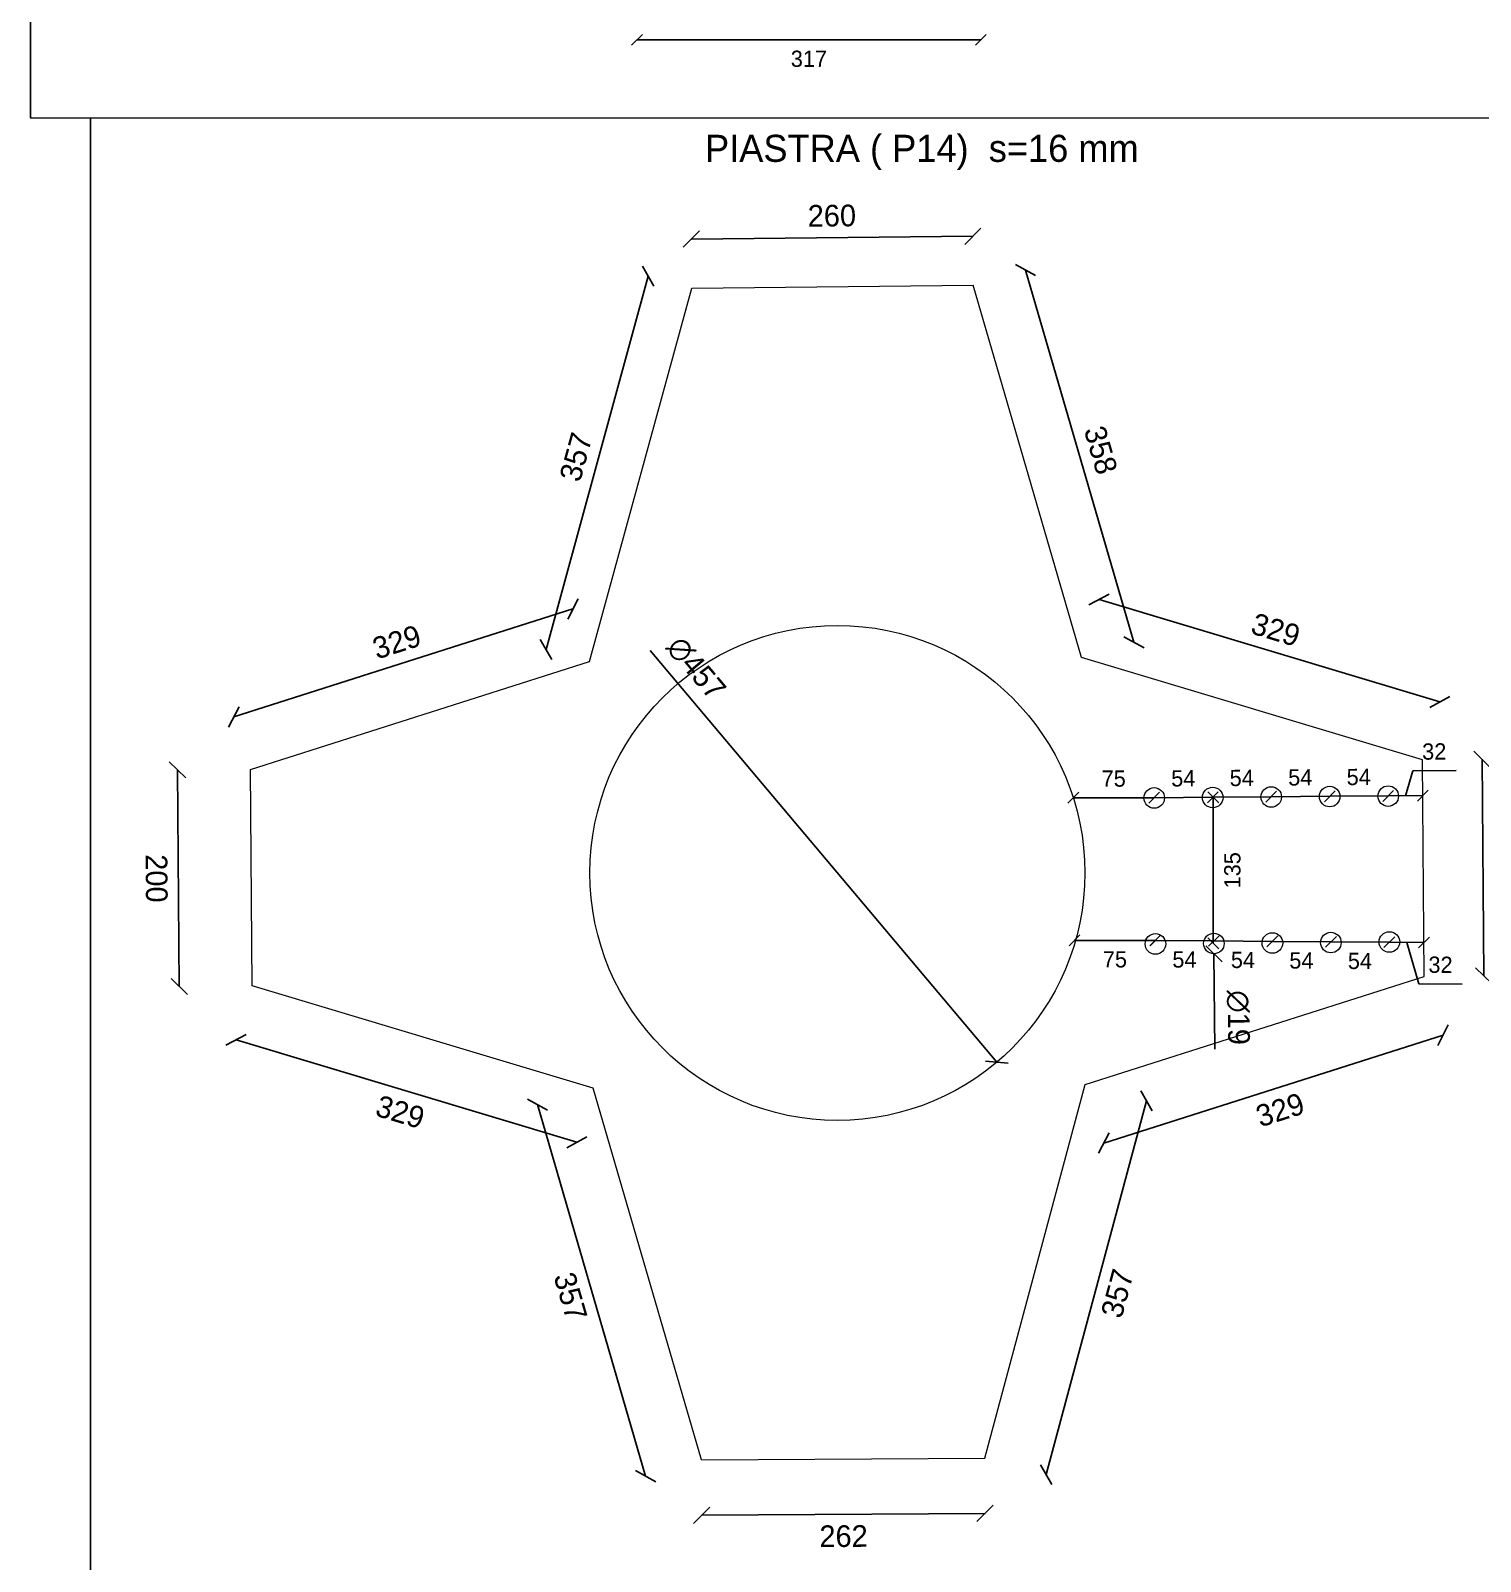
# Model space of a CAD drawing. Header units: millimetres. Extents: x -6949 to 549764, y -83146 to 127128.
# Drawn here: x 20436 to 21774, y -45628 to -44215 of the extents above; entities that cross this region are included whole.
import ezdxf

# ---------------------------------------------------------------- set-up
doc = ezdxf.new("R2010")
doc.units = ezdxf.units.MM
doc.layers.add('piastra', color=6, linetype='Continuous', lineweight=18)
doc.layers.add('quote', color=7, linetype='Continuous', lineweight=5, true_color=0x383838)
doc.styles.get("Standard").update_dxf_attribs({"font": ''})
doc.styles.get('Standard').set_extended_font_data('Bahnschrift Light')
doc.dimstyles.new('Q 1_10', dxfattribs={"dimtxt": 15, "dimasz": 10, "dimexe": 0.18, "dimexo": 0.0625, "dimgap": 10, "dimtad": 2, "dimdec": 0, "dimzin": 0, "dimdsep": 46, "dimtxsty": 'Standard', "dimblk": 'OBLIQUE', "dimcen": 0, "dimse1": 1, "dimse2": 1, "dimadec": 0, "dimazin": 0, "dimtfac": 1, "dimtdec": 0, "dimtofl": 0, "dimtmove": 1, "dimatfit": 3, "dimfxl": 1, "dimtolj": 1, "dimtzin": 0, "dimarcsym": 1})
doc.dimstyles.new('Q 1_15', dxfattribs={"dimtxt": 20, "dimasz": 15, "dimexe": 0.18, "dimexo": 0.0625, "dimgap": 10, "dimtad": 2, "dimdec": 0, "dimzin": 0, "dimdsep": 46, "dimtxsty": 'Standard', "dimblk": 'OBLIQUE', "dimcen": 0, "dimse1": 1, "dimse2": 1, "dimadec": 0, "dimazin": 0, "dimtfac": 1, "dimtdec": 0, "dimtofl": 0, "dimtmove": 1, "dimatfit": 3, "dimfxl": 1, "dimtolj": 1, "dimtzin": 0, "dimarcsym": 1})

# ---------------------------------------------------------------- blocks, each defined once
blk = doc.blocks.new('_Oblique')
at = {"color": 0, "linetype": 'ByBlock', "lineweight": -2}
blk.add_line((-0.5, -0.5), (0.5, 0.5), dxfattribs=at)
blk = doc.blocks.new('*D694')
at = {"layer": 'Defpoints', "color": 0, "transparency": 16777216}
for p in [(20571.6, -44897.5), (20639, -44897), (20640.6, -45097)]:
    blk.add_point(p, dxfattribs=at)
at = {"layer": 'quote', "color": 0, "lineweight": -2, "transparency": 16777216}
blk.add_line((20573.2, -45097.5), (20571.6, -44897.5), dxfattribs=at)
at = {"layer": 'quote', "color": 0, "lineweight": -2, "transparency": 16777216, "xscale": 15, "yscale": 15, "zscale": 15}
for p, rotation in [((20571.6, -44897.5), 90.46427835472139), ((20573.2, -45097.5), 270.4642783547214)]:
    blk.add_blockref('_Oblique', p, dxfattribs=dict(at, rotation=rotation))
at = {"layer": 'quote', "color": 0, "transparency": 16777216, "insert": (20552.2, -44997.7), "char_height": 20, "attachment_point": 5, "rotation": 270.4643}
blk.add_mtext('\\A1;200', dxfattribs=at)
blk = doc.blocks.new('*D695')
at = {"layer": 'Defpoints', "color": 0, "transparency": 16777216}
for p in [(20640.6, -45097), (20955.3, -45191.5), (20940.3, -45241.3)]:
    blk.add_point(p, dxfattribs=at)
at = {"layer": 'quote', "color": 0, "lineweight": -2, "transparency": 16777216}
blk.add_line((20625.7, -45146.7), (20940.3, -45241.3), dxfattribs=at)
at = {"layer": 'quote', "color": 0, "lineweight": -2, "transparency": 16777216, "xscale": 15, "yscale": 15, "zscale": 15}
for p, rotation in [((20625.7, -45146.7), 163.2691297456022), ((20940.3, -45241.3), 343.2691297456022)]:
    blk.add_blockref('_Oblique', p, dxfattribs=dict(at, rotation=rotation))
at = {"layer": 'quote', "color": 0, "transparency": 16777216, "insert": (20777.2, -45213.4), "char_height": 20, "attachment_point": 5, "rotation": 343.2691}
blk.add_mtext('\\A1;329', dxfattribs=at)
blk = doc.blocks.new('*D696')
at = {"layer": 'Defpoints', "color": 0, "transparency": 16777216}
for p in [(20955.3, -45191.5), (20903.9, -45206.5), (21055.2, -45534.6)]:
    blk.add_point(p, dxfattribs=at)
at = {"layer": 'quote', "color": 0, "lineweight": -2, "transparency": 16777216}
blk.add_line((21003.8, -45549.6), (20903.9, -45206.5), dxfattribs=at)
at = {"layer": 'quote', "color": 0, "lineweight": -2, "transparency": 16777216, "xscale": 15, "yscale": 15, "zscale": 15}
for p, rotation in [((20903.9, -45206.5), 106.2372253771086), ((21003.8, -45549.6), 286.2372253771085)]:
    blk.add_blockref('_Oblique', p, dxfattribs=dict(at, rotation=rotation))
at = {"layer": 'quote', "color": 0, "transparency": 16777216, "insert": (20934.4, -45383.7), "char_height": 20, "attachment_point": 5, "rotation": 286.2372}
blk.add_mtext('\\A1;357', dxfattribs=at)
blk = doc.blocks.new('*D697')
at = {"layer": 'Defpoints', "color": 0, "transparency": 16777216}
for p in [(20936.7, -44748.9), (20952.1, -44797.3), (20639, -44897)]:
    blk.add_point(p, dxfattribs=at)
at = {"layer": 'quote', "color": 0, "lineweight": -2, "transparency": 16777216}
blk.add_line((20623.6, -44848.6), (20936.7, -44748.9), dxfattribs=at)
at = {"layer": 'quote', "color": 0, "lineweight": -2, "transparency": 16777216, "xscale": 15, "yscale": 15, "zscale": 15}
for p, rotation in [((20936.7, -44748.9), 17.65942696396123), ((20623.6, -44848.6), 197.6594269639613)]:
    blk.add_blockref('_Oblique', p, dxfattribs=dict(at, rotation=rotation))
at = {"layer": 'quote', "color": 0, "transparency": 16777216, "insert": (20774, -44779.5), "char_height": 20, "attachment_point": 5, "rotation": 17.6594}
blk.add_mtext('\\A1;329', dxfattribs=at)
blk = doc.blocks.new('*D698')
at = {"layer": 'Defpoints', "color": 0, "transparency": 16777216}
for p in [(21006.2, -44441.6), (21046.4, -44452.6), (20952.1, -44797.3)]:
    blk.add_point(p, dxfattribs=at)
at = {"layer": 'quote', "color": 0, "lineweight": -2, "transparency": 16777216}
blk.add_line((20911.8, -44786.3), (21006.2, -44441.6), dxfattribs=at)
at = {"layer": 'quote', "color": 0, "lineweight": -2, "transparency": 16777216, "xscale": 15, "yscale": 15, "zscale": 15}
for p, rotation in [((21006.2, -44441.6), 74.69133133245218), ((20911.8, -44786.3), 254.6913313324522)]:
    blk.add_blockref('_Oblique', p, dxfattribs=dict(at, rotation=rotation))
at = {"layer": 'quote', "color": 0, "transparency": 16777216, "insert": (20939.5, -44608.6), "char_height": 20, "attachment_point": 5, "rotation": 74.6913}
blk.add_mtext('\\A1;357', dxfattribs=at)
blk = doc.blocks.new('*D699')
at = {"layer": 'Defpoints', "color": 0, "transparency": 16777216}
for p in [(21055.2, -45534.6), (21316.8, -45532.9), (21317.1, -45584)]:
    blk.add_point(p, dxfattribs=at)
at = {"layer": 'quote', "color": 0, "lineweight": -2, "transparency": 16777216}
blk.add_line((21055.5, -45585.7), (21317.1, -45584), dxfattribs=at)
at = {"layer": 'quote', "color": 0, "lineweight": -2, "transparency": 16777216, "xscale": 15, "yscale": 15, "zscale": 15}
for p, rotation in [((21055.5, -45585.7), 180.366459730976), ((21317.1, -45584), 0.3664597309760135)]:
    blk.add_blockref('_Oblique', p, dxfattribs=dict(at, rotation=rotation))
at = {"layer": 'quote', "color": 0, "transparency": 16777216, "insert": (21186.5, -45605.1), "char_height": 20, "attachment_point": 5, "rotation": 0.3665}
blk.add_mtext('\\A1;262', dxfattribs=at)
blk = doc.blocks.new('*D700')
at = {"layer": 'Defpoints', "color": 0, "transparency": 16777216}
for p in [(21305.9, -44404.8), (21306.3, -44450.1), (21046.4, -44452.6)]:
    blk.add_point(p, dxfattribs=at)
at = {"layer": 'quote', "color": 0, "lineweight": -2, "transparency": 16777216}
blk.add_line((21046, -44407.4), (21305.9, -44404.8), dxfattribs=at)
at = {"layer": 'quote', "color": 0, "lineweight": -2, "transparency": 16777216, "xscale": 15, "yscale": 15, "zscale": 15}
for p, rotation in [((21046, -44407.4), 180.5620969785864), ((21305.9, -44404.8), 0.5620969785863813)]:
    blk.add_blockref('_Oblique', p, dxfattribs=dict(at, rotation=rotation))
at = {"layer": 'quote', "color": 0, "transparency": 16777216, "insert": (21175.7, -44385.9), "char_height": 20, "attachment_point": 5, "rotation": 0.5621}
blk.add_mtext('\\A1;260', dxfattribs=at)
blk = doc.blocks.new('*D701')
at = {"layer": 'Defpoints', "color": 0, "transparency": 16777216}
for p in [(21409.5, -45187.9), (21466.2, -45203.1), (21316.8, -45532.9)]:
    blk.add_point(p, dxfattribs=at)
at = {"layer": 'quote', "color": 0, "lineweight": -2, "transparency": 16777216}
blk.add_line((21373.5, -45548.2), (21466.2, -45203.1), dxfattribs=at)
at = {"layer": 'quote', "color": 0, "lineweight": -2, "transparency": 16777216, "xscale": 15, "yscale": 15, "zscale": 15}
for p, rotation in [((21466.2, -45203.1), 74.95922927150006), ((21373.5, -45548.2), 254.9592292715001)]:
    blk.add_blockref('_Oblique', p, dxfattribs=dict(at, rotation=rotation))
at = {"layer": 'quote', "color": 0, "transparency": 16777216, "insert": (21439.3, -45380.9), "char_height": 20, "attachment_point": 5, "rotation": 74.9592}
blk.add_mtext('\\A1;357', dxfattribs=at)
blk = doc.blocks.new('*D702')
at = {"layer": 'Defpoints', "color": 0, "transparency": 16777216}
for p in [(21722.6, -45088.2), (21739.9, -45142.4), (21409.5, -45187.9)]:
    blk.add_point(p, dxfattribs=at)
at = {"layer": 'quote', "color": 0, "lineweight": -2, "transparency": 16777216}
blk.add_line((21426.8, -45242.1), (21739.9, -45142.4), dxfattribs=at)
at = {"layer": 'quote', "color": 0, "lineweight": -2, "transparency": 16777216, "xscale": 15, "yscale": 15, "zscale": 15}
for p, rotation in [((21739.9, -45142.4), 17.6594269639604), ((21426.8, -45242.1), 197.6594269639604)]:
    blk.add_blockref('_Oblique', p, dxfattribs=dict(at, rotation=rotation))
at = {"layer": 'quote', "color": 0, "transparency": 16777216, "insert": (21589.5, -45211.5), "char_height": 20, "attachment_point": 5, "rotation": 17.6594}
blk.add_mtext('\\A1;329', dxfattribs=at)
blk = doc.blocks.new('*D703')
at = {"layer": 'Defpoints', "color": 0, "transparency": 16777216}
for p in [(21721, -44888.2), (21775.9, -44887.7), (21722.6, -45088.2)]:
    blk.add_point(p, dxfattribs=at)
at = {"layer": 'quote', "color": 0, "lineweight": -2, "transparency": 16777216}
blk.add_line((21777.6, -45087.7), (21775.9, -44887.7), dxfattribs=at)
at = {"layer": 'quote', "color": 0, "lineweight": -2, "transparency": 16777216, "xscale": 15, "yscale": 15, "zscale": 15}
for p, rotation in [((21775.9, -44887.7), 90.46427835478065), ((21777.6, -45087.7), 270.4642783547806)]:
    blk.add_blockref('_Oblique', p, dxfattribs=dict(at, rotation=rotation))
at = {"layer": 'quote', "color": 0, "transparency": 16777216, "insert": (21797, -44987.6), "char_height": 20, "attachment_point": 5, "rotation": 270.4643}
blk.add_mtext('\\A1;200', dxfattribs=at)
blk = doc.blocks.new('*D704')
at = {"layer": 'Defpoints', "color": 0, "transparency": 16777216}
for p in [(21422.4, -44740.2), (21406.3, -44793.6), (21721, -44888.2)]:
    blk.add_point(p, dxfattribs=at)
at = {"layer": 'quote', "color": 0, "lineweight": -2, "transparency": 16777216}
blk.add_line((21737, -44834.8), (21422.4, -44740.2), dxfattribs=at)
at = {"layer": 'quote', "color": 0, "lineweight": -2, "transparency": 16777216, "xscale": 15, "yscale": 15, "zscale": 15}
for p, rotation in [((21422.4, -44740.2), 163.269129745603), ((21737, -44834.8), 343.269129745603)]:
    blk.add_blockref('_Oblique', p, dxfattribs=dict(at, rotation=rotation))
at = {"layer": 'quote', "color": 0, "transparency": 16777216, "insert": (21585.5, -44768.2), "char_height": 20, "attachment_point": 5, "rotation": 343.2691}
blk.add_mtext('\\A1;329', dxfattribs=at)
blk = doc.blocks.new('*D705')
at = {"layer": 'Defpoints', "color": 0, "transparency": 16777216}
for p in [(21354.5, -44436), (21306.3, -44450.1), (21406.3, -44793.6)]:
    blk.add_point(p, dxfattribs=at)
at = {"layer": 'quote', "color": 0, "lineweight": -2, "transparency": 16777216}
blk.add_line((21454.6, -44779.6), (21354.5, -44436), dxfattribs=at)
at = {"layer": 'quote', "color": 0, "lineweight": -2, "transparency": 16777216, "xscale": 15, "yscale": 15, "zscale": 15}
for p, rotation in [((21354.5, -44436), 106.2372253770911), ((21454.6, -44779.6), 286.2372253770911)]:
    blk.add_blockref('_Oblique', p, dxfattribs=dict(at, rotation=rotation))
at = {"layer": 'quote', "color": 0, "transparency": 16777216, "insert": (21423.9, -44602.2), "char_height": 20, "attachment_point": 5, "rotation": 286.2372}
blk.add_mtext('\\A1;358', dxfattribs=at)
blk = doc.blocks.new('*D706')
at = {"layer": 'Defpoints', "color": 0, "transparency": 16777216}
for p in [(21033.6, -44817.8), (21328, -45167.3)]:
    blk.add_point(p, dxfattribs=at)
at = {"layer": 'quote', "color": 0, "lineweight": -2, "transparency": 16777216}
blk.add_line((21007.9, -44787.3), (21328, -45167.3), dxfattribs=at)
at = {"layer": 'quote', "color": 0, "lineweight": -2, "transparency": 16777216, "xscale": 15, "yscale": 15, "zscale": 15, "rotation": 310.1070922985782}
blk.add_blockref('_Oblique', (21328, -45167.3), dxfattribs=at)
at = {"layer": 'quote', "color": 0, "transparency": 16777216, "insert": (21050.4, -44803.7), "char_height": 20, "attachment_point": 5, "rotation": 310.1071}
blk.add_mtext('\\A1;∅457', dxfattribs=at)
blk = doc.blocks.new('*D708')
at = {"layer": 'Defpoints', "color": 0, "transparency": 16777216}
for p in [(21528.3, -45048.3), (21528.4, -45067.3)]:
    blk.add_point(p, dxfattribs=at)
at = {"layer": 'quote', "color": 0, "lineweight": -2, "transparency": 16777216}
blk.add_line((21529.2, -45155.5), (21528.4, -45067.3), dxfattribs=at)
at = {"layer": 'quote', "color": 0, "lineweight": -2, "transparency": 16777216, "xscale": 15, "yscale": 15, "zscale": 15, "rotation": 90.46427835468795}
blk.add_blockref('_Oblique', (21528.4, -45067.3), dxfattribs=at)
at = {"layer": 'quote', "color": 0, "transparency": 16777216, "insert": (21550.8, -45126.2), "char_height": 20, "attachment_point": 5, "rotation": 270.4643}
blk.add_mtext('\\A1;∅19', dxfattribs=at)
blk = doc.blocks.new('*D1089')
at = {"layer": 'Defpoints', "color": 0, "transparency": 16777216}
for p in [(20995.8, -44176.4), (21313.2, -44176.4), (20995.8, -44223.4)]:
    blk.add_point(p, dxfattribs=at)
at = {"layer": 'quote', "color": 0, "lineweight": -2, "transparency": 16777216}
blk.add_line((21313.2, -44223.4), (20995.8, -44223.4), dxfattribs=at)
at = {"layer": 'quote', "color": 0, "lineweight": -2, "transparency": 16777216, "xscale": 10, "yscale": 10, "zscale": 10}
for p, rotation in [((20995.8, -44223.4), 179.9966432339745), ((21313.2, -44223.4), 359.9966432339746)]:
    blk.add_blockref('_Oblique', p, dxfattribs=dict(at, rotation=rotation))
at = {"layer": 'quote', "color": 0, "transparency": 16777216, "insert": (21154.5, -44241), "char_height": 15, "attachment_point": 5, "rotation": 359.9966}
blk.add_mtext('\\A1;317', dxfattribs=at)
blk = doc.blocks.new('*D1092')
at = {"layer": 'Defpoints', "color": 0, "transparency": 16777216}
for p in [(21473.3, -44923.4), (21527.3, -44922.8), (21527.3, -44923)]:
    blk.add_point(p, dxfattribs=at)
at = {"layer": 'quote', "color": 0, "lineweight": -2, "transparency": 16777216}
blk.add_line((21473.3, -44923.2), (21527.3, -44922.8), dxfattribs=at)
at = {"layer": 'quote', "color": 0, "lineweight": -2, "transparency": 16777216, "xscale": 10, "yscale": 10, "zscale": 10}
for p, rotation in [((21473.3, -44923.2), 180.4642783547819), ((21527.3, -44922.8), 0.4642783547819098)]:
    blk.add_blockref('_Oblique', p, dxfattribs=dict(at, rotation=rotation))
at = {"layer": 'quote', "color": 0, "transparency": 16777216, "insert": (21500.1, -44905.4), "char_height": 15, "attachment_point": 5, "rotation": 0.4643}
blk.add_mtext('\\A1;54', dxfattribs=at)
blk = doc.blocks.new('*D1093')
at = {"layer": 'Defpoints', "color": 0, "transparency": 16777216}
for p in [(21527.3, -44923), (21581.3, -44922.3), (21581.3, -44922.5)]:
    blk.add_point(p, dxfattribs=at)
at = {"layer": 'quote', "color": 0, "lineweight": -2, "transparency": 16777216}
blk.add_line((21527.3, -44922.8), (21581.3, -44922.3), dxfattribs=at)
at = {"layer": 'quote', "color": 0, "lineweight": -2, "transparency": 16777216, "xscale": 10, "yscale": 10, "zscale": 10}
for p, rotation in [((21527.3, -44922.8), 180.4642783547819), ((21581.3, -44922.3), 0.4642783547819098)]:
    blk.add_blockref('_Oblique', p, dxfattribs=dict(at, rotation=rotation))
at = {"layer": 'quote', "color": 0, "transparency": 16777216, "insert": (21554.1, -44905), "char_height": 15, "attachment_point": 5, "rotation": 0.4643}
blk.add_mtext('\\A1;54', dxfattribs=at)
blk = doc.blocks.new('*D1094')
at = {"layer": 'Defpoints', "color": 0, "transparency": 16777216}
for p in [(21581.3, -44922.5), (21635.3, -44921.9), (21635.3, -44922.1)]:
    blk.add_point(p, dxfattribs=at)
at = {"layer": 'quote', "color": 0, "lineweight": -2, "transparency": 16777216}
blk.add_line((21581.3, -44922.3), (21635.3, -44921.9), dxfattribs=at)
at = {"layer": 'quote', "color": 0, "lineweight": -2, "transparency": 16777216, "xscale": 10, "yscale": 10, "zscale": 10}
for p, rotation in [((21635.3, -44921.9), 0.4642783547819098), ((21581.3, -44922.3), 180.4642783547819)]:
    blk.add_blockref('_Oblique', p, dxfattribs=dict(at, rotation=rotation))
at = {"layer": 'quote', "color": 0, "transparency": 16777216, "insert": (21608.1, -44904.5), "char_height": 15, "attachment_point": 5, "rotation": 0.4643}
blk.add_mtext('\\A1;54', dxfattribs=at)
blk = doc.blocks.new('*D1095')
at = {"layer": 'Defpoints', "color": 0, "transparency": 16777216}
for p in [(21635.3, -44922.1), (21689.3, -44921.5), (21689.3, -44921.7)]:
    blk.add_point(p, dxfattribs=at)
at = {"layer": 'quote', "color": 0, "lineweight": -2, "transparency": 16777216}
blk.add_line((21635.3, -44921.9), (21689.3, -44921.5), dxfattribs=at)
at = {"layer": 'quote', "color": 0, "lineweight": -2, "transparency": 16777216, "xscale": 10, "yscale": 10, "zscale": 10}
for p, rotation in [((21635.3, -44921.9), 180.4642783547819), ((21689.3, -44921.5), 0.4642783547819098)]:
    blk.add_blockref('_Oblique', p, dxfattribs=dict(at, rotation=rotation))
at = {"layer": 'quote', "color": 0, "transparency": 16777216, "insert": (21662.1, -44904.1), "char_height": 15, "attachment_point": 5, "rotation": 0.4643}
blk.add_mtext('\\A1;54', dxfattribs=at)
blk = doc.blocks.new('*D1096')
at = {"layer": 'Defpoints', "color": 0, "transparency": 16777216}
for p in [(21689.3, -44921.7), (21721.3, -44921.2), (21721.3, -44924)]:
    blk.add_point(p, dxfattribs=at)
at = {"layer": 'quote', "color": 0, "lineweight": -2, "transparency": 16777216}
for p, q in [((21705.3, -44921.3), (21711.9, -44898.5)), ((21711.9, -44898.5), (21752, -44898.1)), ((21689.3, -44921.5), (21721.3, -44921.2))]:
    blk.add_line(p, q, dxfattribs=at)
at = {"layer": 'quote', "color": 0, "lineweight": -2, "transparency": 16777216, "xscale": 10, "yscale": 10, "zscale": 10}
for p, rotation in [((21689.3, -44921.5), 180.4642783547819), ((21721.3, -44921.2), 0.4642783547819098)]:
    blk.add_blockref('_Oblique', p, dxfattribs=dict(at, rotation=rotation))
at = {"layer": 'quote', "color": 0, "transparency": 16777216, "insert": (21731.8, -44880.6), "char_height": 15, "attachment_point": 5, "rotation": 0.4643}
blk.add_mtext('\\A1;32', dxfattribs=at)
blk = doc.blocks.new('*D1097')
at = {"layer": 'Defpoints', "color": 0, "transparency": 16777216}
for p in [(21398.6, -44923.2), (21398.6, -44923.4), (21473.3, -44923.4)]:
    blk.add_point(p, dxfattribs=at)
at = {"layer": 'quote', "color": 0, "lineweight": -2, "transparency": 16777216}
blk.add_line((21473.3, -44923.2), (21398.6, -44923.2), dxfattribs=at)
at = {"layer": 'quote', "color": 0, "lineweight": -2, "transparency": 16777216, "xscale": 10, "yscale": 10, "zscale": 10, "rotation": 180}
blk.add_blockref('_Oblique', (21398.6, -44923.2), dxfattribs=at)
at = {"layer": 'quote', "color": 0, "lineweight": -2, "transparency": 16777216, "xscale": 10, "yscale": 10, "zscale": 10}
blk.add_blockref('_Oblique', (21473.3, -44923.2), dxfattribs=at)
at = {"layer": 'quote', "color": 0, "transparency": 16777216, "insert": (21435.9, -44905.6), "char_height": 15, "attachment_point": 5}
blk.add_mtext('\\A1;75', dxfattribs=at)
blk = doc.blocks.new('*D1099')
at = {"layer": 'Defpoints', "color": 0, "transparency": 16777216}
for p in [(21474.4, -45054.7), (21528.4, -45055.1), (21528.4, -45055.3)]:
    blk.add_point(p, dxfattribs=at)
at = {"layer": 'quote', "color": 0, "lineweight": -2, "transparency": 16777216}
blk.add_line((21474.4, -45054.9), (21528.4, -45055.3), dxfattribs=at)
at = {"layer": 'quote', "color": 0, "lineweight": -2, "transparency": 16777216, "xscale": 10, "yscale": 10, "zscale": 10}
for p, rotation in [((21474.4, -45054.9), 179.5357216452181), ((21528.4, -45055.3), 359.5357216452181)]:
    blk.add_blockref('_Oblique', p, dxfattribs=dict(at, rotation=rotation))
at = {"layer": 'quote', "color": 0, "transparency": 16777216, "insert": (21501.2, -45072.7), "char_height": 15, "attachment_point": 5, "rotation": 359.5357}
blk.add_mtext('\\A1;54', dxfattribs=at)
blk = doc.blocks.new('*D1100')
at = {"layer": 'Defpoints', "color": 0, "transparency": 16777216}
for p in [(21528.4, -45055.1), (21582.4, -45055.6), (21582.4, -45055.8)]:
    blk.add_point(p, dxfattribs=at)
at = {"layer": 'quote', "color": 0, "lineweight": -2, "transparency": 16777216}
blk.add_line((21528.4, -45055.3), (21582.4, -45055.8), dxfattribs=at)
at = {"layer": 'quote', "color": 0, "lineweight": -2, "transparency": 16777216, "xscale": 10, "yscale": 10, "zscale": 10}
for p, rotation in [((21528.4, -45055.3), 179.5357216448629), ((21582.4, -45055.8), 359.535721644863)]:
    blk.add_blockref('_Oblique', p, dxfattribs=dict(at, rotation=rotation))
at = {"layer": 'quote', "color": 0, "transparency": 16777216, "insert": (21555.2, -45073.1), "char_height": 15, "attachment_point": 5, "rotation": 359.5357}
blk.add_mtext('\\A1;54', dxfattribs=at)
blk = doc.blocks.new('*D1101')
at = {"layer": 'Defpoints', "color": 0, "transparency": 16777216}
for p in [(21582.4, -45055.6), (21636.4, -45056), (21636.4, -45056.2)]:
    blk.add_point(p, dxfattribs=at)
at = {"layer": 'quote', "color": 0, "lineweight": -2, "transparency": 16777216}
blk.add_line((21582.4, -45055.8), (21636.4, -45056.2), dxfattribs=at)
at = {"layer": 'quote', "color": 0, "lineweight": -2, "transparency": 16777216, "xscale": 10, "yscale": 10, "zscale": 10}
for p, rotation in [((21582.4, -45055.8), 179.5357216448629), ((21636.4, -45056.2), 359.535721644863)]:
    blk.add_blockref('_Oblique', p, dxfattribs=dict(at, rotation=rotation))
at = {"layer": 'quote', "color": 0, "transparency": 16777216, "insert": (21609.2, -45073.6), "char_height": 15, "attachment_point": 5, "rotation": 359.5357}
blk.add_mtext('\\A1;54', dxfattribs=at)
blk = doc.blocks.new('*D1102')
at = {"layer": 'Defpoints', "color": 0, "transparency": 16777216}
for p in [(21636.4, -45056), (21690.4, -45056.4), (21690.4, -45056.6)]:
    blk.add_point(p, dxfattribs=at)
at = {"layer": 'quote', "color": 0, "lineweight": -2, "transparency": 16777216}
blk.add_line((21636.4, -45056.2), (21690.4, -45056.6), dxfattribs=at)
at = {"layer": 'quote', "color": 0, "lineweight": -2, "transparency": 16777216, "xscale": 10, "yscale": 10, "zscale": 10}
for p, rotation in [((21636.4, -45056.2), 179.5357216448629), ((21690.4, -45056.6), 359.535721644863)]:
    blk.add_blockref('_Oblique', p, dxfattribs=dict(at, rotation=rotation))
at = {"layer": 'quote', "color": 0, "transparency": 16777216, "insert": (21663.2, -45074), "char_height": 15, "attachment_point": 5, "rotation": 359.5357}
blk.add_mtext('\\A1;54', dxfattribs=at)
blk = doc.blocks.new('*D1103')
at = {"layer": 'Defpoints', "color": 0, "transparency": 16777216}
for p in [(21690.4, -45056.4), (21722.4, -45054.1), (21722.4, -45056.9)]:
    blk.add_point(p, dxfattribs=at)
at = {"layer": 'quote', "color": 0, "lineweight": -2, "transparency": 16777216}
for p, q in [((21690.4, -45056.6), (21722.4, -45056.9)), ((21706.4, -45056.8), (21717.5, -45095)), ((21717.5, -45095), (21757.5, -45095.3))]:
    blk.add_line(p, q, dxfattribs=at)
at = {"layer": 'quote', "color": 0, "lineweight": -2, "transparency": 16777216, "xscale": 10, "yscale": 10, "zscale": 10}
for p, rotation in [((21690.4, -45056.6), 179.5357216448629), ((21722.4, -45056.9), 359.535721644863)]:
    blk.add_blockref('_Oblique', p, dxfattribs=dict(at, rotation=rotation))
at = {"layer": 'quote', "color": 0, "transparency": 16777216, "insert": (21737.6, -45077.5), "char_height": 15, "attachment_point": 5, "rotation": 359.5357}
blk.add_mtext('\\A1;32', dxfattribs=at)
blk = doc.blocks.new('*D1098')
at = {"layer": 'Defpoints', "color": 0, "transparency": 16777216}
for p in [(21399.7, -45054.7), (21399.7, -45054.9), (21474.4, -45054.7)]:
    blk.add_point(p, dxfattribs=at)
at = {"layer": 'quote', "color": 0, "lineweight": -2, "transparency": 16777216}
blk.add_line((21474.4, -45054.9), (21399.7, -45054.9), dxfattribs=at)
at = {"layer": 'quote', "color": 0, "lineweight": -2, "transparency": 16777216, "xscale": 10, "yscale": 10, "zscale": 10, "rotation": 180}
blk.add_blockref('_Oblique', (21399.7, -45054.9), dxfattribs=at)
at = {"layer": 'quote', "color": 0, "lineweight": -2, "transparency": 16777216, "xscale": 10, "yscale": 10, "zscale": 10}
blk.add_blockref('_Oblique', (21474.4, -45054.9), dxfattribs=at)
at = {"layer": 'quote', "color": 0, "transparency": 16777216, "insert": (21437, -45072.5), "char_height": 15, "attachment_point": 5}
blk.add_mtext('\\A1;75', dxfattribs=at)
blk = doc.blocks.new('*D1121')
at = {"layer": 'Defpoints', "color": 0, "transparency": 16777216}
for p in [(21527.8, -44922.8), (21527.8, -44922.8), (21527.8, -45057.6)]:
    blk.add_point(p, dxfattribs=at)
at = {"layer": 'quote', "color": 0, "lineweight": -2, "transparency": 16777216}
blk.add_line((21527.8, -45057.6), (21527.8, -44922.8), dxfattribs=at)
at = {"layer": 'quote', "color": 0, "lineweight": -2, "transparency": 16777216, "xscale": 10, "yscale": 10, "zscale": 10}
for p, rotation in [((21527.8, -44922.8), 89.99664323397607), ((21527.8, -45057.6), 269.9966432339761)]:
    blk.add_blockref('_Oblique', p, dxfattribs=dict(at, rotation=rotation))
at = {"layer": 'quote', "color": 0, "transparency": 16777216, "insert": (21545.5, -44990.2), "char_height": 15, "attachment_point": 5, "rotation": 89.9966}
blk.add_mtext('\\A1;135', dxfattribs=at)
blk = doc.blocks.new('*D1119')
at = {"layer": 'Defpoints', "color": 0, "transparency": 16777216}
for p in [(21721.8, -44889.6), (21789.7, -44889.6), (21688.7, -44922.8)]:
    blk.add_point(p, dxfattribs=at)
at = {"layer": 'quote', "color": 0, "lineweight": -2, "transparency": 16777216}
for p, q in [((21827.9, -44894.7), (21827.9, -44854.8)), ((21789.7, -44922.8), (21789.7, -44889.6)), ((21789.7, -44906.2), (21827.9, -44894.7))]:
    blk.add_line(p, q, dxfattribs=at)
at = {"layer": 'quote', "color": 0, "lineweight": -2, "transparency": 16777216, "xscale": 10, "yscale": 10, "zscale": 10}
for p, rotation in [((21789.7, -44889.6), 90), ((21789.7, -44922.8), 270)]:
    blk.add_blockref('_Oblique', p, dxfattribs=dict(at, rotation=rotation))
at = {"layer": 'quote', "color": 0, "transparency": 16777216, "insert": (21810.2, -44874.8), "char_height": 15, "attachment_point": 5, "rotation": 90}
blk.add_mtext('\\A1;33', dxfattribs=at)
blk = doc.blocks.new('*D1120')
at = {"layer": 'Defpoints', "color": 0, "transparency": 16777216}
for p in [(21688.7, -45056.2), (21721.8, -45089.5), (21789.7, -45089.5)]:
    blk.add_point(p, dxfattribs=at)
at = {"layer": 'quote', "color": 0, "lineweight": -2, "transparency": 16777216}
for p, q in [((21827.9, -45061.4), (21827.9, -45021.4)), ((21789.7, -45056.2), (21789.7, -45089.5)), ((21789.7, -45072.9), (21827.9, -45061.4))]:
    blk.add_line(p, q, dxfattribs=at)
at = {"layer": 'quote', "color": 0, "lineweight": -2, "transparency": 16777216, "xscale": 10, "yscale": 10, "zscale": 10}
for p, rotation in [((21789.7, -45056.2), 90), ((21789.7, -45089.5), 270)]:
    blk.add_blockref('_Oblique', p, dxfattribs=dict(at, rotation=rotation))
at = {"layer": 'quote', "color": 0, "transparency": 16777216, "insert": (21810.2, -45041.4), "char_height": 15, "attachment_point": 5, "rotation": 90}
blk.add_mtext('\\A1;33', dxfattribs=at)

msp = doc.modelspace()

# ---------------------------------------------------------------- linework, layer by layer
for points in [[(21850.2, -43088.6), (20436, -43088.8), (20436, -44295.6), (21850.2, -44295.7)], [(20491.4, -44295.6), (21850.2, -44295.7), (21850.3, -45638.6), (20491.4, -45638.7)]]:
    msp.add_lwpolyline(points, close=True)
at = {"layer": 'piastra'}
for points in [[(21046.4, -44452.6), (21306.3, -44450.1)], [(21721, -44888.2), (21406.3, -44793.6), (21306.3, -44450.1)], [(20639, -44897), (20952.1, -44797.3), (21046.4, -44452.6)], [(21722.6, -45088.2), (21721, -44888.2)], [(20640.6, -45097), (20639, -44897)], [(21055.2, -45534.6), (20955.3, -45191.5), (20640.6, -45097)], [(21316.8, -45532.9), (21409.5, -45187.9), (21722.6, -45088.2)], [(21055.2, -45534.6), (21316.8, -45532.9)]]:
    msp.add_lwpolyline(points, dxfattribs=at)
for centre, radius in [((21180.8, -44992.6), 228.5), ((21473.3, -44923.4), 9.5), ((21527.3, -44923), 9.5), ((21581.3, -44922.5), 9.5), ((21635.3, -44922.1), 9.5), ((21689.3, -44921.7), 9.5), ((21474.4, -45058.2), 9.5), ((21528.4, -45057.8), 9.5), ((21582.4, -45057.3), 9.5), ((21636.4, -45056.9), 9.5), ((21690.4, -45056.4), 9.5)]:
    msp.add_circle(centre, radius, dxfattribs=at)

# ---------------------------------------------------------------- texts
at = {"insert": (21058.6, -44311.1), "char_height": 25, "attachment_point": 1}
msp.add_mtext_dynamic_manual_height_columns('{\\fBahnschrift Light|b0|i0|c0|p34;PIASTRA ( P14)  s=16 mm}', width=450.67, gutter_width=1, heights=[0], dxfattribs=at)

# ---------------------------------------------------------------- dimensions: what is measured, and where the dimension line sits
at = {"layer": 'quote'}
for p1, p2, distance, dimstyle, picture, middle in [((21313.2, -44176.4), (20995.8, -44176.4), 47, 'Q 1_10', '*D1089', (21154.5, -44241)), ((21046.4, -44452.6), (21306.3, -44450.1), 45.3, 'Q 1_15', '*D700', (21175.7, -44385.9)), ((20952.1, -44797.3), (21046.4, -44452.6), 41.8, 'Q 1_15', '*D698', (20939.5, -44608.6)), ((21406.3, -44793.6), (21306.3, -44450.1), -50.2, 'Q 1_15', '*D705', (21423.9, -44602.2)), ((20639, -44897), (20952.1, -44797.3), 50.8, 'Q 1_15', '*D697', (20774, -44779.5)), ((21721, -44888.2), (21406.3, -44793.6), -55.7, 'Q 1_15', '*D704', (21585.5, -44768.2)), ((21722.6, -45088.2), (21721, -44888.2), -54.9, 'Q 1_15', '*D703', (21797, -44987.6)), ((21473.3, -44923.4), (21398.6, -44923.4), -0.2, 'Q 1_10', '*D1097', (21435.9, -44905.6)), ((21473.3, -44923.4), (21527.3, -44923), 0.2, 'Q 1_10', '*D1092', (21500.1, -44905.4)), ((21527.8, -45057.6), (21527.8, -44922.8), 0, 'Q 1_10', '*D1121', (21545.5, -44990.2)), ((21474.4, -45054.7), (21399.7, -45054.7), 0.2, 'Q 1_10', '*D1098', (21437, -45072.5)), ((21474.4, -45054.7), (21528.4, -45055.1), -0.2, 'Q 1_10', '*D1099', (21501.2, -45072.7)), ((20640.6, -45097), (20955.3, -45191.5), -52, 'Q 1_15', '*D695', (20777.2, -45213.4)), ((21409.5, -45187.9), (21722.6, -45088.2), -56.9, 'Q 1_15', '*D702', (21589.5, -45211.5)), ((21055.2, -45534.6), (20955.3, -45191.5), 53.6, 'Q 1_15', '*D696', (20934.4, -45383.7)), ((21316.8, -45532.9), (21409.5, -45187.9), -58.7, 'Q 1_15', '*D701', (21439.3, -45380.9)), ((21055.2, -45534.6), (21316.8, -45532.9), -51.1, 'Q 1_15', '*D699', (21186.5, -45605.1))]:
    dim = msp.add_aligned_dim(p1=p1, p2=p2, distance=distance, dimstyle=dimstyle, dxfattribs=at)
    dim.commit()
    dim.dimension.update_dxf_attribs({"geometry": picture, "text_midpoint": middle})
dim = msp.add_diameter_dim_2p(p1=(21033.6, -44817.8), p2=(21328, -45167.3), dimstyle='Q 1_15', dxfattribs=at)
dim.commit()
dim.dimension.update_dxf_attribs({"geometry": '*D706', "text_midpoint": (21033.6, -44817.8), "dimtype": 163})
for base, p1, p2, angle, dimstyle, picture, middle in [((21789.7, -44889.6), (21688.7, -44922.8), (21721.8, -44889.6), 90, 'Q 1_10', '*D1119', (21810.2, -44884.7)), ((21721.3, -44921.2), (21689.3, -44921.7), (21721.3, -44924), 180.4643, 'Q 1_10', '*D1096', (21721.8, -44880.7)), ((20571.6, -44897.5), (20640.6, -45097), (20639, -44897), 90.4643, 'Q 1_15', '*D694', (20552.2, -44997.7)), ((21581.3, -44922.3), (21527.3, -44923), (21581.3, -44922.5), 180.4643, 'Q 1_10', '*D1093', (21554.1, -44905)), ((21635.3, -44921.9), (21581.3, -44922.5), (21635.3, -44922.1), 180.4643, 'Q 1_10', '*D1094', (21608.1, -44904.5)), ((21689.3, -44921.5), (21635.3, -44922.1), (21689.3, -44921.7), 180.4643, 'Q 1_10', '*D1095', (21662.1, -44904.1)), ((21789.7, -45089.5), (21688.7, -45056.2), (21721.8, -45089.5), 270, 'Q 1_10', '*D1120', (21810.2, -45051.4)), ((21582.4, -45055.8), (21528.4, -45055.1), (21582.4, -45055.6), 179.5357, 'Q 1_10', '*D1100', (21555.2, -45073.1)), ((21636.4, -45056.2), (21582.4, -45055.6), (21636.4, -45056), 179.5357, 'Q 1_10', '*D1101', (21609.2, -45073.6)), ((21690.4, -45056.6), (21636.4, -45056), (21690.4, -45056.4), 179.5357, 'Q 1_10', '*D1102', (21663.2, -45074)), ((21722.4, -45056.9), (21690.4, -45056.4), (21722.4, -45054.1), 179.5357, 'Q 1_10', '*D1103', (21727.6, -45077.4))]:
    dim = msp.add_linear_dim(base=base, p1=p1, p2=p2, angle=angle, dimstyle=dimstyle, dxfattribs=at)
    dim.commit()
    dim.dimension.update_dxf_attribs({"geometry": picture, "text_midpoint": middle})
dim = msp.add_diameter_dim_2p(p1=(21528.3, -45048.3), p2=(21528.4, -45067.3), dimstyle='Q 1_15', dxfattribs=at)
dim.commit()
dim.dimension.update_dxf_attribs({"geometry": '*D708', "text_midpoint": (21550.8, -45126.2)})

doc.saveas('drawing.dxf')
